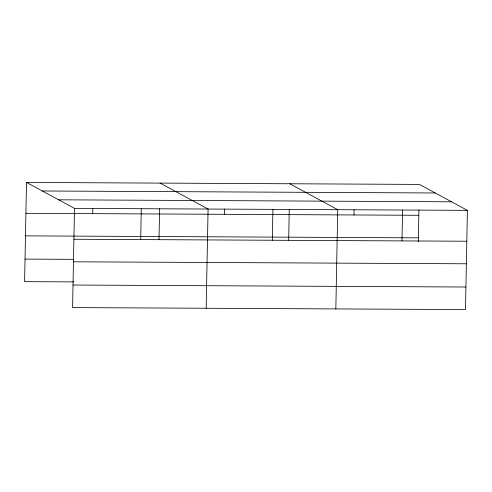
<?xml version="1.0" encoding="UTF-8"?>
<svg xmlns="http://www.w3.org/2000/svg" width="492" height="492" viewBox="0 0 492 492"><rect width="100%" height="100%" fill="white"/><g stroke="black" fill="none" stroke-linecap="round" stroke-linejoin="round"><path stroke-width="0.74" d="M26.506 182.427L74.489 208.362L72.588 307.586L465.493 309.573L467.4 210.355L419.412 184.414L26.506 182.427L24.6 281.645L73.739 281.898M92.705 213.645L92.81 208.374M140.694 239.579L141.284 208.7M159.008 239.53L159.605 208.713M206.173 308.263L208.079 209.038L160.097 183.104M224.334 214.309L224.432 209.038M272.316 240.25L272.912 209.371M288.669 240.188L289.259 209.364M335.833 308.914L337.74 209.697L289.751 183.762M353.988 214.967L354.092 209.697M401.976 240.902L402.573 210.023M418.317 241.597L418.92 210.023M42.343 190.988L435.248 192.975M58.659 199.807L451.564 201.794M74.489 208.362L467.4 210.355M25.91 213.307L418.821 215.293M25.479 235.859L418.384 237.845M73.898 239.247L466.81 241.234M25.03 259.093L73.4 259.339M73.468 261.799L466.373 263.786M73.019 285.034L465.93 287.02"/></g></svg>
